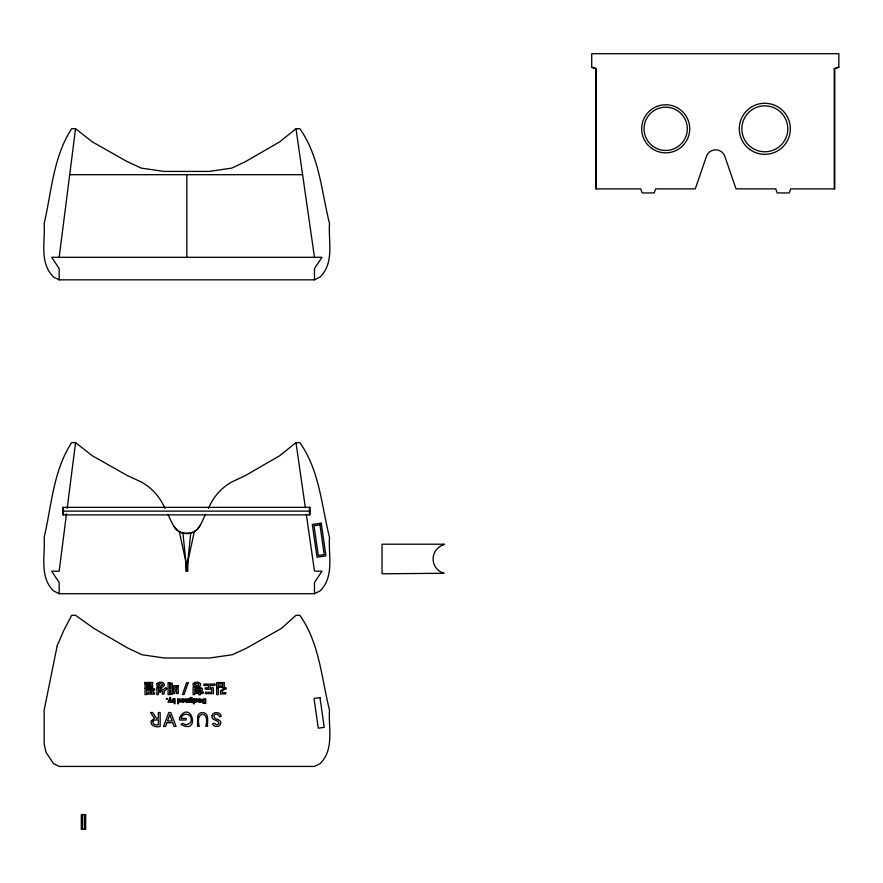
<?xml version="1.0" encoding="UTF-8"?>
<svg xmlns="http://www.w3.org/2000/svg" width="883" height="883" viewBox="0 0 883 883"><rect width="100%" height="100%" fill="white"/><g stroke="black" fill="none" stroke-linecap="round" stroke-linejoin="round"><path stroke-width="1.32" d="M205.54 514.292C201.953 521.323 199.415 530.893 190.706 533.122L186.821 571.191L182.936 533.155C174.172 531.003 171.578 521.4 167.936 514.381M59.172 257.306L75.563 128.708L71.655 128.708C53.19 157.053 51.655 191.456 44.15 223.52C45.375 241.501 39.073 262.704 53.532 277.019L59.172 279.834L314.48 279.834L320.11 277.019C334.58 262.704 328.277 241.501 329.502 223.52C321.467 191.357 319.547 156.611 299.856 128.708L295.993 128.708L279.701 141.854L245.606 161.567L231.677 168.134L209.249 171.423L164.083 171.423L141.357 168.134L127.13 161.567L92.285 141.854L75.563 128.708M63.421 514.877L63.355 507.361M66.49 513.74L59.172 571.191L51.655 571.191L59.172 582.46L59.172 593.718L314.48 593.718L320.11 590.904C334.58 576.588 328.277 555.396 329.502 537.405C321.467 505.242 319.547 470.496 299.856 442.604L295.993 442.604L279.701 455.738L245.606 475.451L231.677 482.019A52.682 52.682 0 0 0 210.132 504.866L208.41 508.409M67.185 508.266L75.563 442.604L71.655 442.604C53.19 470.937 51.655 505.341 44.15 537.405C45.375 555.396 39.073 576.588 53.532 590.904L59.172 593.718M309.525 514.877L309.469 507.361M194.326 531.599L187.792 561.676L187.792 571.191L185.849 571.191L185.849 561.687L179.304 531.665M834.258 188.874L834.258 68.731L838.85 67.229L838.85 53.708L591.72 53.708L591.72 67.229L596.257 68.731L596.257 188.874M834.258 68.731L838.85 67.229M190.706 533.122L182.936 533.155M591.72 67.229L596.257 68.731M69.702 174.702L302.604 174.702M62.881 511.125L310.01 511.125M75.563 442.604L92.285 455.738L127.13 475.451L141.357 482.019A53.101 53.101 0 0 1 163.256 504.933L165.011 508.476M295.993 128.708L314.48 257.306M295.993 442.604L305.33 507.57M306.302 514.336L314.48 571.191L321.986 571.191L314.48 582.46L314.48 593.718M834.799 68.731L834.799 188.874L790.76 188.874L789.259 192.936L777.239 192.936L775.738 188.874L736.036 188.874L724.667 155.838A9.757 9.757 0 0 0 706.643 155.838L695.274 188.874L655.705 188.874L654.204 192.936L642.184 192.936L640.683 188.874L595.782 188.874L595.782 68.731M314.48 279.834L314.48 268.575L321.986 257.306L51.655 257.306L59.172 268.575L59.172 279.834M186.821 174.702L186.821 257.306M84.47 814.567L84.47 829.292M82.516 814.567L82.516 829.292M199.801 526.08A15.022 15.022 0 0 1 173.785 526.202M190.165 702.051L189.37 702.371L189.392 698.486L190.651 697.382L192.284 697.747L190.397 698.265L190.176 699.281L192.207 699.215L192.328 701.808A1.247 1.247 0 0 1 191.71 702.338L190.165 702.051M174.271 698.806L172.262 699.159L171.887 701.257L172.649 702.338L174.238 702.018L174.238 703.696L175.055 703.696L175.055 698.806L174.271 698.806M202.141 700.34L202.604 702.956L205.761 703.464L205.761 698.806L203.2 698.939L202.141 700.34M202.969 700.495L203.267 702.471L204.933 702.769L204.933 699.502L202.969 700.495M180.805 700.903C181.092 703.596 177.119 700.97 178.454 703.696L177.638 703.696L177.638 698.806L180.275 698.972L180.805 700.903M197.649 716.665L197.56 726.279L199.293 726.279C194.635 710.351 210.452 710.351 205.794 726.279L207.527 726.279C207.075 722.162 209.591 714.038 203.609 712.614C200.905 711.996 197.924 713.817 197.649 716.665M179.558 717.669L179.547 720.02L186.07 720.02L186.07 718.409L181.181 718.409C181.346 714.226 187.163 712.813 189.79 715.705A5.143 5.143 0 0 1 191.192 718.442L191.192 720.66A5.143 5.143 0 0 1 189.79 723.409L186.07 724.932L182.339 723.332L181.103 724.568C201.092 735.296 191.015 698.442 179.558 717.669M184.569 700.782C184.746 703.276 180.585 702.713 181.39 700.296C184.47 701.411 184.039 698.619 181.821 699.722C181.081 697.956 185.507 698.707 184.569 700.782M201.456 700.782C201.633 703.276 197.461 702.713 198.278 700.296C201.346 701.411 200.916 698.619 198.697 699.722C197.958 697.956 202.384 698.707 201.456 700.782M220.529 691.234L220.474 693.939L225.805 693.939L225.805 692.548C218.852 694.049 223.068 689.104 226.313 688.828L225.728 687.515L223.145 688.585L220.529 691.234M187.593 700.914L186.313 701.532L186.136 698.806L185.32 698.806L186.103 702.371A1.623 1.623 0 0 0 187.163 702.338L188.399 702.371L188.399 698.806L187.593 698.806L187.593 700.914M212.108 715.572C210.507 720.892 219.37 719.502 218.807 723.762L216.578 724.932L214.061 723.177L212.439 723.861C213.642 727.46 219.746 727.493 220.673 723.707C221.997 718.53 212.935 720.197 213.984 715.506C215.386 713.122 219.161 714.292 219.591 716.853L221.236 716.168C220.419 711.819 213.222 711.157 212.108 715.572M164.095 691.709L164.039 694.115L162.384 694.115L162.218 691.312L159.668 689.115L160.574 687.967L163.145 690.042L165.916 687.559L166.887 688.762L164.095 691.709M172.726 699.987C172.615 704.535 175.916 698.1 172.726 699.987M194.911 699.59L195.209 700.649L196.832 701.245L195.331 701.532L195.64 702.382L197.671 701.444L195.761 699.623L197.45 699.811C198.454 698.552 195.165 698.276 194.911 699.59M178.498 699.976L178.631 701.521L179.966 701.19A3.499 3.499 0 0 0 179.966 699.998L178.498 699.976M190.231 700.042L190.375 701.521L191.699 701.19A3.223 3.223 0 0 0 191.699 700.053L190.231 700.042M151.291 720.947C149.668 726.047 156.545 727.603 160.154 726.455L160.154 712.526L158.366 712.526L158.366 718.166L156.39 718.166L152.627 712.526L150.507 712.526L154.426 718.265L151.291 720.947M183.774 701.036C183.057 703.166 180.673 699.656 183.774 701.036M200.662 701.036C199.933 703.166 197.549 699.656 200.662 701.036M153.079 721.345C151.975 724.501 156.103 725.385 158.366 724.744L158.366 719.844L154.481 720.02L153.079 721.345M57.196 645.815L44.15 710.12L44.15 743.905L46.026 752.349L53.532 763.618L59.172 766.433L314.48 766.433L320.11 763.618C334.58 749.303 328.277 728.1 329.502 710.12C321.467 677.956 319.547 643.21 299.856 615.308L295.993 615.308L281.368 628.453L246.523 648.166L232.295 654.733L209.558 658.023L164.404 658.023L141.975 654.733L128.035 648.166L93.951 628.453L75.563 615.308L71.655 615.308L63.719 630.561L57.196 645.815M198.366 689.016C199.293 693.045 202.902 686.753 198.366 689.016M169.757 699.733L168.918 702.371L168.057 702.371L169.9 697.327L170.662 697.592L170.209 698.762L171.479 702.371L170.574 702.371L169.757 699.733M188.123 682.747L184.128 694.491L182.516 694.491L186.534 682.747L188.123 682.747M166.887 722.68L165.529 726.455L163.543 726.455L168.796 712.526L170.816 712.526L176.07 726.455L174.083 726.455L172.737 722.68L166.887 722.68M169.768 714.722L167.494 721.003L172.119 721.003L169.768 714.722M196.942 688.431L196.799 688.817A3.543 3.543 0 0 0 196.799 690.053L199.591 691.687L202.395 690.053A3.543 3.543 0 0 0 202.395 688.817L200.231 687.228L196.942 688.431M194.812 684.071C196.743 688.972 202.77 681.488 194.812 684.071M157.075 683.563L156.854 684.016A3.874 3.874 0 0 0 156.854 685.616C158.189 688.111 162.902 688.111 164.238 685.616A3.874 3.874 0 0 0 164.238 684.016C162.936 681.599 158.808 681.643 157.075 683.563M193.333 683.431L193.134 683.828A3.124 3.124 0 0 0 193.134 685.208C194.58 687.515 199.105 687.515 200.551 685.208A3.124 3.124 0 0 0 200.551 683.828C199.128 681.566 195.143 681.676 193.333 683.431M158.565 684.226L158.432 684.435A1.347 1.347 0 0 0 158.432 685.197L160.551 686.08L162.66 685.197A1.347 1.347 0 0 0 162.66 684.435L160.551 683.552L158.565 684.226M321.235 523.189L312.317 524.469L317.019 557.173L325.937 555.893L321.235 523.189M319.966 524.888L314.017 525.738L318.288 555.473L324.238 554.623L319.966 524.888M319.966 697.603L314.017 698.453L318.288 728.188L324.238 727.327L319.966 697.603M149.139 688.961L147.472 689.071L147.571 690.329L148.929 690.241L148.929 692.846L147.891 692.846L147.891 694.137L154.58 694.137L154.58 692.846L153.51 692.846L153.51 690.12L154.657 690.12L154.657 688.828L149.139 688.961M151.931 690.131L150.507 690.175L150.507 692.846L151.931 692.846L151.931 690.131M310.01 507.361L62.881 507.361L62.881 514.877L310.01 514.877L310.01 507.361M444.072 544.204L382.041 544.204L382.041 573.784L444.072 573.277A14.79 14.79 0 0 1 444.072 544.701L444.072 544.204M152.582 682.46L144.68 682.46L144.68 683.751L151.004 683.751L151.004 684.645L145.033 684.645L145.033 688.034L152.638 688.034L152.638 686.753L146.611 686.753L146.611 685.881L152.582 685.881L152.582 682.46M169.635 682.581L168.09 682.581L168.09 694.612L169.635 694.612L169.635 690.34L170.706 690.34L170.706 694.358L172.251 694.358L172.251 683.166L170.706 683.166L170.706 688.928L169.635 688.928L169.635 682.581M224.271 682.581L216.633 682.581L216.633 687.327L224.271 687.327L224.271 682.581M222.659 683.939L218.244 683.939L218.244 685.97L222.659 685.97L222.659 683.939M214.856 684.093L203.841 684.093L203.841 685.473L208.531 685.473L208.531 687.813L205.253 687.813L205.253 689.204L211.821 689.204L211.821 692.261L205.408 692.261L205.408 693.652L213.443 693.652L213.443 687.813L210.165 687.813L210.165 685.473L214.856 685.473L214.856 684.093M178.2 685.749L173.3 685.749L173.3 693.563L174.856 693.563L174.856 690.903L176.655 690.903L176.655 693.563L178.2 693.563L178.2 685.749M176.655 687.117L174.856 687.117L174.856 689.535L176.655 689.535L176.655 687.117M194.724 687.029L193.101 687.029L193.101 694.612L194.724 694.612L194.724 691.698L196.192 691.698L196.192 690.318L194.724 690.318L194.724 689.413L196.192 689.413L196.192 688.023L194.724 688.023L194.724 687.029M158.454 687.482L156.821 687.482L156.821 694.612L158.454 694.612L158.454 692.173L160.574 692.173L160.574 690.793L158.454 690.793L158.454 687.482M218.256 687.868L216.633 687.868L216.633 694.612L218.256 694.612L218.256 687.868M146.666 688.585L145.033 688.585L145.033 694.612L146.666 694.612L146.666 688.585M203.046 692.073L196.114 692.073L196.114 693.442L198.796 693.442L198.796 694.733L200.419 694.733L200.419 693.442L203.046 693.442L203.046 692.073M167.262 698.508L166.434 698.508L166.434 699.347L167.262 699.347L167.262 698.508M194.161 698.806L193.355 698.806L193.355 702.371L194.161 702.371L194.161 698.806M194.183 702.89L193.333 702.89L193.333 703.773L194.183 703.773L194.183 702.89M85.673 814.567L81.313 814.567L81.313 829.292L85.673 829.292L85.673 814.567M750.02 149.613A25.53 25.53 0 0 0 790.23 131.214A25.53 25.53 0 0 0 754.192 105.585A25.53 25.53 0 0 0 750.02 149.613M751.499 147.538A22.98 22.98 0 0 0 787.691 130.971A22.98 22.98 0 0 0 755.252 107.914A22.98 22.98 0 0 0 751.499 147.538M651.786 148.399A24.029 24.029 0 0 0 689.623 131.048A24.029 24.029 0 0 0 655.683 106.964A24.029 24.029 0 0 0 651.786 148.399M653.177 146.446A21.622 21.622 0 0 0 687.228 130.827A21.622 21.622 0 0 0 656.676 109.15A21.622 21.622 0 0 0 653.177 146.446"/></g></svg>
